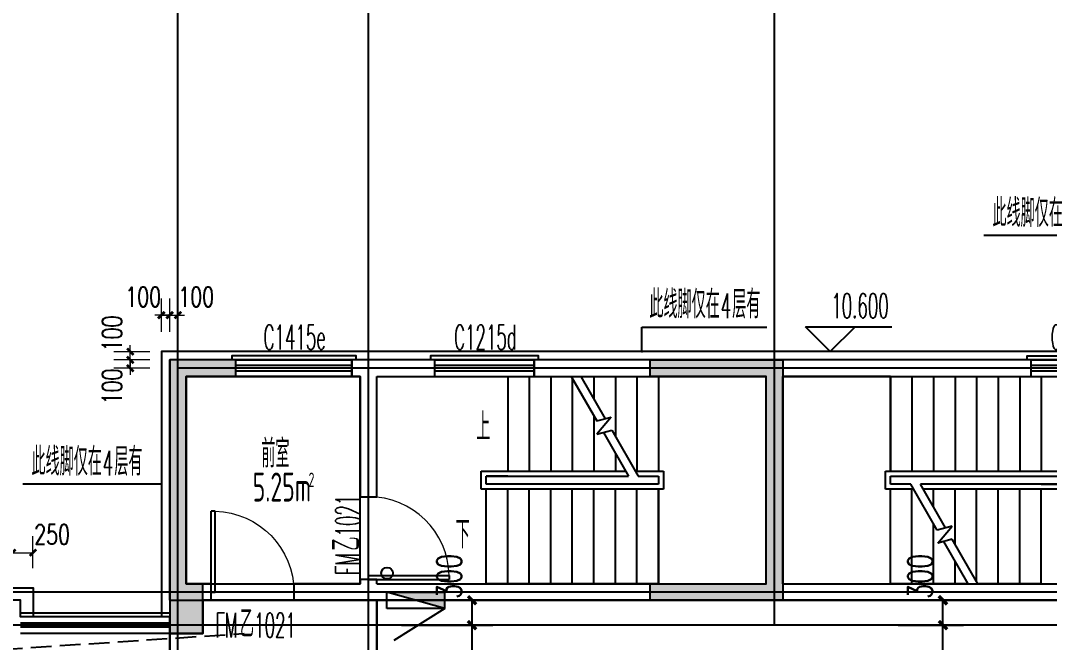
# Model space of a CAD drawing. Extents: x -59851 to 653804, y -249523 to 437614.
# Drawn here: x -21914 to -9495, y 82398 to 89900 of the extents above; entities that cross this region are included whole.
import ezdxf

# ---------------------------------------------------------------- set-up
doc = ezdxf.new("R2010")
doc.units = 0
doc.header["$LTSCALE"] = 1000
doc.header["$MEASUREMENT"] = 0
doc.linetypes.add('DASH', pattern=[0.35, 0.25, -0.1])
for name, color, linetype in [('-消防立管', 1, 'Continuous'), ('A-外装饰线脚', 7, 'Continuous'), ('A-疏散距离', 105, 'DASH'), ('A-第三道尺寸线', 105, 'Continuous'), ('A-线脚看线', 9, 'Continuous'), ('AE-FLOR', 151, 'Continuous'), ('DIM_ELEV', 3, 'Continuous'), ('DIM_LEAD', 3, 'Continuous'), ('DIM_SYMB', 3, 'Continuous'), ('DOOR_FIRE', 4, 'Continuous'), ('DOOR_FIRE_TEXT', 7, 'Continuous'), ('DOTE', 16, 'Continuous'), ('LABEL_PM', 7, 'Continuous'), ('mianji', 6, 'Continuous'), ('PUB_HATCH', 8, 'Continuous'), ('PUB_TEXT', 7, 'Continuous'), ('STAIR', 5, 'Continuous'), ('WALL', 2, 'Continuous'), ('WINDOW', 4, 'Continuous'), ('WINDOW_TEXT', 7, 'Continuous'), ('剪力墙', 6, 'Continuous'), ('栏杆', 142, 'Continuous')]:
    doc.layers.add(name, color=color, linetype=linetype)
doc.layers.add('A-area(算全面积)', color=21, linetype='Continuous', plot=False)
doc.layers.add('A-第四道尺寸线(线脚尺寸)', color=105, linetype='Continuous', lineweight=5)
doc.styles.add('_TCH_DIM', font='SIMPLEX.shx', dxfattribs={"width": 0.7, "bigfont": 'GBCBIG.shx'})
doc.styles.add('_TCH_DIM_T3', font='SIMPLEX.shx', dxfattribs={"width": 0.705882, "bigfont": 'GBCBIG.shx'})
doc.styles.add('_TCH_WINDOW', font='SIMPLEX.shx', dxfattribs={"width": 0.7, "height": 3.5, "bigfont": 'GBCBIG.shx'})
doc.styles.get("Standard").update_dxf_attribs({"font": 'gbenor.shx', "width": 0.7, "bigfont": 'gbcbig.shx'})
doc.dimstyles.new('_TCH_ARCH&&100', dxfattribs={"dimtxt": 297.5, "dimasz": 100, "dimexe": 250, "dimexo": 300, "dimgap": 100, "dimtad": 1, "dimdec": 0, "dimzin": 0, "dimdsep": 46, "dimtxsty": '_TCH_DIM_T3', "dimblk": 'ARCHTICK', "dimcen": 0.09, "dimclrt": 7, "dimazin": 2, "dimtfac": 1, "dimtdec": 0, "dimtix": 1, "dimtmove": 2, "dimatfit": 3, "dimfxl": 0, "dimtolj": 1, "dimtzin": 0, "dimarcsym": 0})
doc.dimstyles.new('_TCH_ARCH&&80', dxfattribs={"dimtxt": 238, "dimasz": 80, "dimexe": 200, "dimexo": 240, "dimgap": 80, "dimtad": 1, "dimdec": 0, "dimzin": 0, "dimdsep": 46, "dimtxsty": '_TCH_DIM_T3', "dimblk": 'ARCHTICK', "dimcen": 0.09, "dimclrt": 7, "dimazin": 2, "dimtfac": 1, "dimtdec": 0, "dimtix": 1, "dimtmove": 2, "dimatfit": 3, "dimfxl": 0, "dimtolj": 1, "dimtzin": 0, "dimarcsym": 0})

# ---------------------------------------------------------------- blocks, each defined once
blk = doc.blocks.new('fdsfdsgfdsgb')
at = {"layer": 'mianji'}
for points in [[(-172908, 155088), (-184508, 155088), (-184508, 151788), (-184108, 151788), (-184108, 152188), (-172408, 152188)], [(-196808, 150288), (-186908, 150288), (-186908, 150088), (-186508, 150088), (-186508, 148188), (-189308, 148188), (-189308, 146588), (-184508, 146588), (-184508, 151988), (-186308, 151988), (-186308, 152188), (-186908, 152188), (-186908, 151988), (-196808, 151988)]]:
    blk.add_lwpolyline(points, dxfattribs=at)
for points in [[(-184508, 151788), (-184508, 150488), (-182008, 150488), (-182008, 152188), (-184108, 152188), (-184108, 151788)], [(-182008, 152188), (-182008, 150388), (-169908, 150388), (-169908, 146588), (-174408, 146588), (-174408, 145088), (-168508, 145088), (-168508, 151788), (-172408, 151788), (-172408, 152188)]]:
    blk.add_lwpolyline(points, close=True, dxfattribs=at)
blk = doc.blocks.new('zhouxianssceng0329')
at = {"layer": 'DOTE'}
for p, q in [((-20014, 143398), (-20014, 156469)), ((-17714, 143398), (-17714, 156469)), ((-12814, 148798), (-12814, 156469)), ((5501, 151898), (-20014, 151898)), ((5501, 149198), (-22014, 149198)), ((5501, 148798), (-44989, 148798))]:
    blk.add_line(p, q, dxfattribs=at)
blk = doc.blocks.new('jgjlq030328')
at = {"layer": 'PUB_HATCH'}
for points in [[(-266435, 22212), (-266035, 22212), (-266035, 22812), (-266235, 22812), (-266235, 25312), (-265635, 25312), (-265635, 25512), (-266435, 25512), (-266435, 22612)], [(-260635, 25512), (-259035, 25512), (-259035, 22612), (-260635, 22612), (-260635, 22812), (-259235, 22812), (-259235, 25312), (-260635, 25312)]]:
    blk.add_hatch(color=256, dxfattribs=at).paths.add_polyline_path(points)
at = {"layer": '剪力墙'}
for points in [[(-266435, 22212), (-266035, 22212), (-266035, 22812), (-266235, 22812), (-266235, 25312), (-265635, 25312), (-265635, 25512), (-266435, 25512), (-266435, 22612)], [(-260635, 25512), (-259035, 25512), (-259035, 22612), (-260635, 22612), (-260635, 22812), (-259235, 22812), (-259235, 25312), (-260635, 25312)]]:
    blk.add_lwpolyline(points, close=True, dxfattribs=at)
for points in [[(-259035, 25312), (-259035, 25312)], [(-259035, 22812), (-259035, 22812)]]:
    blk.add_lwpolyline(points, dxfattribs=at)
blk = doc.blocks.new('ssxianjiao0329')
at = {"layer": 'A-线脚看线'}
for points in [[(-17864, 151998), (-17864, 152048), (-19364, 152048), (-19364, 151998)], [(-15664, 151998), (-15664, 152048), (-16964, 152048), (-16964, 151998)], [(-9764, 151998), (-9764, 152048), (-8514, 152048)], [(-21914, 148948), (-20114, 148948)]]:
    blk.add_lwpolyline(points, dxfattribs=at)
blk = doc.blocks.new('$TCHSYS$WIN2D')
for p, q in [((-0.5, 0.5), (0.5, 0.5)), ((-0.5, 0.5), (-0.5, -0.5)), ((0.5, 0.5), (0.5, -0.5)), ((0.5, 0.1667), (-0.5, 0.1667)), ((0.5, -0.1667), (-0.5, -0.1667)), ((-0.5, -0.5), (0.5, -0.5))]:
    blk.add_line(p, q)
blk = doc.blocks.new('$DorLib2D$00000001')
for p, q in [((0.45, 0.975), (0.5, 0.975)), ((0.45, 0), (0.45, 0.975)), ((0.5, 0), (0.5, 0.975)), ((0.5, 0), (0.45, 0))]:
    blk.add_line(p, q)
at = {"lineweight": 13}
blk.add_arc((0.475, 0), 0.975, 91.4693, 180, dxfattribs=at)
blk = doc.blocks.new('3-122')
at = {"layer": 'A-area(算全面积)'}
blk.add_lwpolyline([(-141672, 92398), (-141672, 90898), (-141672, 89898), (-140972, 89898), (-139572, 89898), (-139572, 92398)], close=True, dxfattribs=at)
at = {"layer": 'AE-FLOR'}
for points in [[(-141872, 89498), (-143672, 89498)], [(-141872, 89298), (-143672, 89298)]]:
    blk.add_lwpolyline(points, dxfattribs=at)
at = {"layer": 'DIM_SYMB'}
for points in [[(-138182, 90498, 0, 0, 0), (-135322, 90498, 0, 0, 0), (-135322, 91798, 0, 0, 0), (-136192, 91798, 80, 0, 0), (-136492, 91798, 0, 0, 0)], [(-137922, 91798, 0, 0, 0), (-137052, 91798, 80, 0, 0), (-136752, 91798, 0, 0, 0)], [(-130962, 91798, 0, 0, 0), (-133822, 91798, 0, 0, 0), (-133822, 90498, 0, 0, 0), (-132952, 90498, 80, 0, 0), (-132652, 90498, 0, 0, 0)], [(-131222, 90498, 0, 0, 0), (-132092, 90498, 80, 0, 0), (-132392, 90498, 0, 0, 0)]]:
    blk.add_lwpolyline(points, format="xyseb", dxfattribs=at)
at = {"layer": 'DOOR_FIRE'}
blk.add_line((-141372, 89698), (-140372, 89698), dxfattribs=at)
at = {"layer": 'STAIR'}
for p, q in [((-137792, 92398), (-137026, 92398)), ((-137792, 92398), (-137792, 91258)), ((-137532, 92398), (-137532, 91258)), ((-137272, 92398), (-137272, 91258)), ((-137026, 92398), (-136717, 91863)), ((-136911, 92398), (-135972, 92398)), ((-136911, 92398), (-136617, 91889)), ((-136752, 92398), (-136752, 92123)), ((-136492, 92398), (-136492, 91673)), ((-136232, 92398), (-136232, 91258)), ((-135972, 92398), (-135972, 91258)), ((-134672, 92398), (-135972, 92398)), ((-135972, 92398), (-135972, 91258)), ((-134672, 89898), (-134672, 92398)), ((-133172, 92398), (-134472, 92398)), ((-134472, 92398), (-134472, 89898)), ((-133172, 92398), (-131092, 92398)), ((-133172, 92398), (-133172, 91258)), ((-133172, 91258), (-133172, 92398)), ((-132912, 92398), (-132912, 91258)), ((-132652, 92398), (-132652, 91258)), ((-132392, 92398), (-132392, 91258)), ((-132132, 92398), (-132132, 91258)), ((-131872, 92398), (-131872, 91258)), ((-131612, 92398), (-131612, 91258)), ((-131352, 92398), (-131352, 91258)), ((-137012, 92374), (-137012, 91258)), ((-136752, 91923), (-136752, 91258)), ((-136717, 91863), (-136545, 91909)), ((-136545, 91909), (-136717, 91703)), ((-136717, 91703), (-136537, 91751)), ((-136637, 91724), (-136333, 91198)), ((-136537, 91751), (-136218, 91198)), ((-136492, 91473), (-136492, 91258)), ((-138112, 91038), (-138112, 91258)), ((-138112, 91258), (-136368, 91258)), ((-138052, 91098), (-138052, 91198)), ((-138052, 91198), (-136333, 91198)), ((-137792, 91198), (-138052, 91198)), ((-137792, 91198), (-136333, 91198)), ((-136252, 91258), (-135912, 91258)), ((-136218, 91198), (-135972, 91198)), ((-136218, 91198), (-135972, 91198)), ((-135972, 91198), (-135972, 91098)), ((-135972, 91198), (-135972, 91098)), ((-135912, 91258), (-135912, 91038)), ((-133232, 91038), (-133232, 91258)), ((-133232, 91258), (-131032, 91258)), ((-133172, 91198), (-131092, 91198)), ((-133172, 91098), (-133172, 91198)), ((-133172, 91198), (-131092, 91198)), ((-133172, 91098), (-133172, 91198)), ((-135912, 91038), (-138112, 91038)), ((-135972, 91098), (-138052, 91098)), ((-135972, 91098), (-138052, 91098)), ((-138052, 89898), (-138052, 91038)), ((-137792, 89898), (-137792, 91038)), ((-137532, 89898), (-137532, 91038)), ((-137272, 89898), (-137272, 91038)), ((-137012, 89898), (-137012, 91038)), ((-136752, 89898), (-136752, 91038)), ((-136492, 89898), (-136492, 91038)), ((-136232, 89898), (-136232, 91038)), ((-135972, 89898), (-135972, 91038)), ((-135972, 91038), (-135972, 89898)), ((-132892, 91038), (-133232, 91038)), ((-132926, 91098), (-133172, 91098)), ((-132926, 91098), (-133172, 91098)), ((-133172, 89898), (-133172, 91038)), ((-133172, 89898), (-133172, 91038)), ((-132607, 90545), (-132926, 91098)), ((-132912, 89898), (-132912, 91038)), ((-131352, 91098), (-132811, 91098)), ((-132507, 90572), (-132811, 91098)), ((-131092, 91098), (-132811, 91098)), ((-131032, 91038), (-132776, 91038)), ((-132652, 90823), (-132652, 91038)), ((-132392, 90373), (-132392, 91038)), ((-132132, 89923), (-132132, 91038)), ((-131872, 89898), (-131872, 91038)), ((-131612, 89898), (-131612, 91038)), ((-131352, 91098), (-131092, 91098)), ((-131352, 89898), (-131352, 91038)), ((-132652, 89898), (-132652, 90623)), ((-132427, 90594), (-132607, 90545)), ((-132599, 90388), (-132427, 90594)), ((-132427, 90434), (-132599, 90388)), ((-132118, 89898), (-132427, 90434)), ((-132233, 89898), (-132527, 90407)), ((-132392, 89898), (-132392, 90173)), ((-135972, 89898), (-138052, 89898)), ((-135972, 89898), (-134672, 89898)), ((-134472, 89898), (-133172, 89898)), ((-132233, 89898), (-133172, 89898)), ((-131352, 89898), (-132118, 89898))]:
    blk.add_line(p, q, dxfattribs=at)
at = {"layer": 'WALL'}
for p, q in [((-141072, 92598), (-141872, 92598)), ((-141872, 89698), (-141872, 92598)), ((-141072, 92398), (-141072, 92598)), ((-139472, 92598), (-139672, 92598)), ((-139672, 92598), (-139672, 92398)), ((-138672, 92598), (-139472, 92598)), ((-138672, 92398), (-138672, 92598)), ((-134572, 92598), (-137472, 92598)), ((-137472, 92598), (-137472, 92398)), ((-131472, 92598), (-134572, 92598)), ((-131472, 92398), (-131472, 92598)), ((-141672, 92398), (-141072, 92398)), ((-141672, 89898), (-141672, 92398)), ((-139672, 92398), (-139572, 92398)), ((-139572, 92398), (-139572, 90948)), ((-139372, 92398), (-138672, 92398)), ((-139372, 90948), (-139372, 92398)), ((-137472, 92398), (-134672, 92398)), ((-134672, 89898), (-134672, 92398)), ((-134472, 89898), (-134472, 92398)), ((-134472, 92398), (-131472, 92398)), ((-139572, 90948), (-139372, 90948)), ((-139372, 89948), (-139572, 89948)), ((-139572, 89948), (-139572, 89898)), ((-139372, 89898), (-139372, 89948)), ((-141372, 89898), (-141672, 89898)), ((-141372, 89698), (-141372, 89898)), ((-139572, 89898), (-140372, 89898)), ((-140372, 89898), (-140372, 89698)), ((-139372, 89898), (-134672, 89898)), ((-134472, 89898), (-129772, 89898)), ((-141872, 89698), (-141372, 89698)), ((-140372, 89698), (-139472, 89698)), ((-139472, 89698), (-134572, 89698)), ((-134572, 89698), (-129772, 89698))]:
    blk.add_line(p, q, dxfattribs=at)
at = {"layer": '栏杆'}
for points in [[(-141872, 89423), (-143672, 89423)], [(-141872, 89373), (-143672, 89373)]]:
    blk.add_lwpolyline(points, dxfattribs=at)
at = {"layer": 'DOOR_FIRE', "xscale": 1000, "yscale": 1000, "zscale": 200, "rotation": 270}
blk.add_blockref('$DorLib2D$00000001', (-139472, 90448), dxfattribs=at)
at = {"layer": 'DOOR_FIRE', "xscale": -1000, "yscale": 1000, "zscale": 200}
blk.add_blockref('$DorLib2D$00000001', (-140872, 89798), dxfattribs=at)
at = {"layer": 'WINDOW'}
ref = blk.add_blockref('$TCHSYS$WIN2D', (-140372, 92498), dxfattribs=dict(at, xscale=-1400, yscale=200, zscale=1400, rotation=180))
ref.add_attrib('A', 'C1415e', (-140739, 92724), dxfattribs={"layer": 'WINDOW_TEXT', "height": 297.5, "style": '_TCH_WINDOW', "width": 0.494118})
ref = blk.add_blockref('$TCHSYS$WIN2D', (-138072, 92498), dxfattribs=dict(at, xscale=-1200, yscale=200, zscale=1200, rotation=180))
ref.add_attrib('A', 'C1215d', (-138439, 92724), dxfattribs={"layer": 'WINDOW_TEXT', "height": 297.5, "style": '_TCH_WINDOW', "width": 0.494118})
ref = blk.add_blockref('$TCHSYS$WIN2D', (-130872, 92498), dxfattribs=dict(at, xscale=-1200, yscale=200, zscale=1200, rotation=180))
ref.add_attrib('A', 'C1215d', (-131239, 92724), dxfattribs={"layer": 'WINDOW_TEXT', "height": 297.5, "style": '_TCH_WINDOW', "width": 0.494118})
at = {"layer": 'DOOR_FIRE_TEXT', "style": '_TCH_WINDOW'}
for s, height, width, p in [('1021', 297.5, 0.494118, (-139572, 90468)), ('乙', 338, 0.7, (-139572, 90296)), ('FM', 297.5, 0.494118, (-139572, 90002))]:
    blk.add_text(s, height=height, rotation=90, dxfattribs=dict(at, width=width)).set_placement(p)
for s, height, width, p in [('FM', 297.5, 0.494118, (-141319, 89248)), ('乙', 338, 0.7, (-141025, 89248)), ('1021', 297.5, 0.494118, (-140852, 89248))]:
    blk.add_text(s, height=height, dxfattribs=dict(at, width=width)).set_placement(p)
at = {"layer": 'PUB_TEXT', "style": '_TCH_DIM', "width": 0.7}
for s, p in [('上', (-138173, 91623)), ('下', (-138420, 90323))]:
    blk.add_text(s, height=338, dxfattribs=at).set_placement(p)
at = {"layer": 'PUB_TEXT', "width": 0.7}
for s, height, p in [('前室', 337.6, (-140766, 91300)), ('5.25m', 350, (-140870, 90890)), ('2', 175, (-140196, 91065))]:
    blk.add_text(s, height=height, dxfattribs=at).set_placement(p)
blk = doc.blocks.new('_ArchTick')
at = {"color": 0, "linetype": 'ByBlock', "const_width": 0.4}
blk.add_lwpolyline([(-0.5, -0.5), (0.5, 0.5)], dxfattribs=at)
blk = doc.blocks.new('*D420')
at = {"layer": 'A-第四道尺寸线(线脚尺寸)', "color": 0, "lineweight": -2, "transparency": 16777216}
for p, q in [((-20589, 92598), (-20589, 92678)), ((-20354, 92598), (-20789, 92598)), ((-20589, 92498), (-20589, 92598)), ((-20354, 92498), (-20789, 92498)), ((-20589, 92498), (-20589, 92418))]:
    blk.add_line(p, q, dxfattribs=at)
at = {"layer": 'Defpoints', "color": 0, "transparency": 16777216}
for p in [(-20589, 92598), (-20114, 92598), (-20114, 92498)]:
    blk.add_point(p, dxfattribs=at)
at = {"layer": 'A-第四道尺寸线(线脚尺寸)', "color": 0, "lineweight": -2, "transparency": 16777216, "xscale": 80, "yscale": 80, "zscale": 80}
for p, rotation in [((-20589, 92598), 270), ((-20589, 92498), 90)]:
    blk.add_blockref('_ArchTick', p, dxfattribs=dict(at, rotation=rotation))
at = {"layer": 'A-第四道尺寸线(线脚尺寸)', "color": 7, "transparency": 16777216, "insert": (-20809, 92278), "char_height": 238, "attachment_point": 5, "rotation": 90, "style": '_TCH_DIM_T3'}
blk.add_mtext('\\A1;100', dxfattribs=at)
blk = doc.blocks.new('*D421')
at = {"layer": 'A-第四道尺寸线(线脚尺寸)', "color": 0, "lineweight": -2, "transparency": 16777216}
for p, q in [((-20589, 92698), (-20589, 92778)), ((-20354, 92698), (-20789, 92698)), ((-20589, 92598), (-20589, 92698)), ((-20354, 92598), (-20789, 92598)), ((-20589, 92598), (-20589, 92518))]:
    blk.add_line(p, q, dxfattribs=at)
at = {"layer": 'Defpoints', "color": 0, "transparency": 16777216}
for p in [(-20589, 92698), (-20114, 92698), (-20114, 92598)]:
    blk.add_point(p, dxfattribs=at)
at = {"layer": 'A-第四道尺寸线(线脚尺寸)', "color": 0, "lineweight": -2, "transparency": 16777216, "xscale": 80, "yscale": 80, "zscale": 80}
for p, rotation in [((-20589, 92698), 270), ((-20589, 92598), 90)]:
    blk.add_blockref('_ArchTick', p, dxfattribs=dict(at, rotation=rotation))
at = {"layer": 'A-第四道尺寸线(线脚尺寸)', "color": 7, "transparency": 16777216, "insert": (-20809, 92918), "char_height": 238, "attachment_point": 5, "rotation": 90, "style": '_TCH_DIM_T3'}
blk.add_mtext('\\A1;100', dxfattribs=at)
blk = doc.blocks.new('*D422')
at = {"layer": 'A-第四道尺寸线(线脚尺寸)', "color": 0, "lineweight": -2, "transparency": 16777216}
for p, q in [((-20214, 92938), (-20214, 93339)), ((-20114, 92938), (-20114, 93339)), ((-20214, 93139), (-20294, 93139)), ((-20214, 93139), (-20114, 93139)), ((-20114, 93139), (-20034, 93139))]:
    blk.add_line(p, q, dxfattribs=at)
at = {"layer": 'Defpoints', "color": 0, "transparency": 16777216}
for p in [(-20114, 93139), (-20214, 92698), (-20114, 92698)]:
    blk.add_point(p, dxfattribs=at)
at = {"layer": 'A-第四道尺寸线(线脚尺寸)', "color": 0, "lineweight": -2, "transparency": 16777216, "xscale": 80, "yscale": 80, "zscale": 80}
blk.add_blockref('_ArchTick', (-20214, 93139), dxfattribs=at)
at = {"layer": 'A-第四道尺寸线(线脚尺寸)', "color": 0, "lineweight": -2, "transparency": 16777216, "xscale": 80, "yscale": 80, "zscale": 80, "rotation": 180}
blk.add_blockref('_ArchTick', (-20114, 93139), dxfattribs=at)
at = {"layer": 'A-第四道尺寸线(线脚尺寸)', "color": 7, "transparency": 16777216, "insert": (-20434, 93359), "char_height": 238, "attachment_point": 5, "style": '_TCH_DIM_T3'}
blk.add_mtext('\\A1;100', dxfattribs=at)
blk = doc.blocks.new('*D423')
at = {"layer": 'A-第四道尺寸线(线脚尺寸)', "color": 0, "lineweight": -2, "transparency": 16777216}
for p, q in [((-20114, 92938), (-20114, 93339)), ((-20014, 92938), (-20014, 93339)), ((-20114, 93139), (-20194, 93139)), ((-20114, 93139), (-20014, 93139)), ((-20014, 93139), (-19934, 93139))]:
    blk.add_line(p, q, dxfattribs=at)
at = {"layer": 'Defpoints', "color": 0, "transparency": 16777216}
for p in [(-20014, 93139), (-20114, 92698), (-20014, 92698)]:
    blk.add_point(p, dxfattribs=at)
at = {"layer": 'A-第四道尺寸线(线脚尺寸)', "color": 0, "lineweight": -2, "transparency": 16777216, "xscale": 80, "yscale": 80, "zscale": 80}
blk.add_blockref('_ArchTick', (-20114, 93139), dxfattribs=at)
at = {"layer": 'A-第四道尺寸线(线脚尺寸)', "color": 0, "lineweight": -2, "transparency": 16777216, "xscale": 80, "yscale": 80, "zscale": 80, "rotation": 180}
blk.add_blockref('_ArchTick', (-20014, 93139), dxfattribs=at)
at = {"layer": 'A-第四道尺寸线(线脚尺寸)', "color": 7, "transparency": 16777216, "insert": (-19794, 93359), "char_height": 238, "attachment_point": 5, "style": '_TCH_DIM_T3'}
blk.add_mtext('\\A1;100', dxfattribs=at)
blk = doc.blocks.new('*D430')
at = {"layer": 'A-第四道尺寸线(线脚尺寸)', "color": 0, "lineweight": -2, "transparency": 16777216}
for p, q in [((-22014, 90088), (-22014, 90473)), ((-21764, 90088), (-21764, 90473)), ((-22014, 90273), (-21764, 90273))]:
    blk.add_line(p, q, dxfattribs=at)
at = {"layer": 'Defpoints', "color": 0, "transparency": 16777216}
for p in [(-21764, 90273), (-22014, 89848), (-21764, 89848)]:
    blk.add_point(p, dxfattribs=at)
at = {"layer": 'A-第四道尺寸线(线脚尺寸)', "color": 0, "lineweight": -2, "transparency": 16777216, "xscale": 80, "yscale": 80, "zscale": 80, "rotation": 180}
blk.add_blockref('_ArchTick', (-22014, 90273), dxfattribs=at)
at = {"layer": 'A-第四道尺寸线(线脚尺寸)', "color": 0, "lineweight": -2, "transparency": 16777216, "xscale": 80, "yscale": 80, "zscale": 80}
blk.add_blockref('_ArchTick', (-21764, 90273), dxfattribs=at)
at = {"layer": 'A-第四道尺寸线(线脚尺寸)', "color": 7, "transparency": 16777216, "insert": (-21533, 90493), "char_height": 238, "attachment_point": 5, "style": '_TCH_DIM_T3'}
blk.add_mtext('\\A1;250', dxfattribs=at)
blk = doc.blocks.new('XHS1')
at = {"layer": '-消防立管'}
blk.add_hatch(color=253, dxfattribs=at).paths.add_polyline_path([(918395, -437307), (918595, -438007), (918595, -437307)])
for p, q in [((918395, -437307), (918595, -438007)), ((918395, -437307), (918395, -438007)), ((918395, -437307), (918595, -437307)), ((918595, -438007), (918595, -437307)), ((918395, -438007), (918595, -438007))]:
    blk.add_line(p, q, dxfattribs=at)
at = {"ltscale": 0.5}
blk.add_line((918395, -437307), (918009, -437922), dxfattribs=at)
blk = doc.blocks.new('2cengxiaohoushuan0429')
at = {"layer": '-消防立管'}
blk.add_circle((88752, 135494), 70, dxfattribs=at)
at = {"layer": '-消防立管', "xscale": -1, "rotation": 270}
blk.add_blockref('XHS1', (526757, -783329), dxfattribs=at)
blk = doc.blocks.new('*D2134')
at = {"layer": 'A-第三道尺寸线', "color": 0, "lineweight": -2, "transparency": 16777216}
for p, q in [((-17314, 82906), (-16214, 82906)), ((-16464, 82606), (-16464, 82906)), ((-17314, 82606), (-16214, 82606))]:
    blk.add_line(p, q, dxfattribs=at)
at = {"layer": 'Defpoints', "color": 0, "transparency": 16777216}
for p in [(-17614, 82906), (-16464, 82906), (-17614, 82606)]:
    blk.add_point(p, dxfattribs=at)
at = {"layer": 'A-第三道尺寸线', "color": 0, "lineweight": -2, "transparency": 16777216, "xscale": 100, "yscale": 100, "zscale": 100}
for p, rotation in [((-16464, 82906), 90), ((-16464, 82606), 270)]:
    blk.add_blockref('_ArchTick', p, dxfattribs=dict(at, rotation=rotation))
at = {"layer": 'A-第三道尺寸线', "color": 7, "transparency": 16777216, "insert": (-16739, 83195), "char_height": 297.5, "attachment_point": 5, "rotation": 90, "style": '_TCH_DIM_T3'}
blk.add_mtext('\\A1;300', dxfattribs=at)
blk = doc.blocks.new('*D2135')
at = {"layer": 'A-第三道尺寸线', "color": 0, "lineweight": -2, "transparency": 16777216}
for p, q in [((-17314, 82606), (-16214, 82606)), ((-16464, 81206), (-16464, 82606)), ((-17314, 81206), (-16214, 81206))]:
    blk.add_line(p, q, dxfattribs=at)
at = {"layer": 'Defpoints', "color": 0, "transparency": 16777216}
for p in [(-17614, 82606), (-16464, 82606), (-17614, 81206)]:
    blk.add_point(p, dxfattribs=at)
at = {"layer": 'A-第三道尺寸线', "color": 0, "lineweight": -2, "transparency": 16777216, "xscale": 100, "yscale": 100, "zscale": 100}
for p, rotation in [((-16464, 82606), 90), ((-16464, 81206), 270)]:
    blk.add_blockref('_ArchTick', p, dxfattribs=dict(at, rotation=rotation))
at = {"layer": 'A-第三道尺寸线', "color": 7, "transparency": 16777216, "insert": (-16713, 81906), "char_height": 297.5, "attachment_point": 5, "rotation": 90, "style": '_TCH_DIM_T3'}
blk.add_mtext('\\A1;1400', dxfattribs=at)
blk = doc.blocks.new('*D2894')
at = {"layer": 'A-第三道尺寸线', "color": 0, "lineweight": -2, "transparency": 16777216}
for p, q in [((-11322, 82906), (-10530, 82906)), ((-10780, 82606), (-10780, 82906)), ((-11322, 82606), (-10530, 82606))]:
    blk.add_line(p, q, dxfattribs=at)
at = {"layer": 'Defpoints', "color": 0, "transparency": 16777216}
for p in [(-11622, 82906), (-10780, 82906), (-11622, 82606)]:
    blk.add_point(p, dxfattribs=at)
at = {"layer": 'A-第三道尺寸线', "color": 0, "lineweight": -2, "transparency": 16777216, "xscale": 100, "yscale": 100, "zscale": 100}
for p, rotation in [((-10780, 82906), 90), ((-10780, 82606), 270)]:
    blk.add_blockref('_ArchTick', p, dxfattribs=dict(at, rotation=rotation))
at = {"layer": 'A-第三道尺寸线', "color": 7, "transparency": 16777216, "insert": (-11055, 83195), "char_height": 297.5, "attachment_point": 5, "rotation": 90, "style": '_TCH_DIM_T3'}
blk.add_mtext('\\A1;300', dxfattribs=at)
blk = doc.blocks.new('*D2895')
at = {"layer": 'A-第三道尺寸线', "color": 0, "lineweight": -2, "transparency": 16777216}
for p, q in [((-11322, 82606), (-10530, 82606)), ((-10780, 81206), (-10780, 82606)), ((-11322, 81206), (-10530, 81206))]:
    blk.add_line(p, q, dxfattribs=at)
at = {"layer": 'Defpoints', "color": 0, "transparency": 16777216}
for p in [(-11622, 82606), (-10780, 82606), (-11622, 81206)]:
    blk.add_point(p, dxfattribs=at)
at = {"layer": 'A-第三道尺寸线', "color": 0, "lineweight": -2, "transparency": 16777216, "xscale": 100, "yscale": 100, "zscale": 100}
for p, rotation in [((-10780, 82606), 90), ((-10780, 81206), 270)]:
    blk.add_blockref('_ArchTick', p, dxfattribs=dict(at, rotation=rotation))
at = {"layer": 'A-第三道尺寸线', "color": 7, "transparency": 16777216, "insert": (-11029, 81906), "char_height": 297.5, "attachment_point": 5, "rotation": 90, "style": '_TCH_DIM_T3'}
blk.add_mtext('\\A1;1400', dxfattribs=at)
blk = doc.blocks.new('34cengxianjiao0427')
at = {"layer": 'A-第四道尺寸线(线脚尺寸)'}
for base, p1, p2, angle, picture, middle in [((-20113.7, 93138.6), (-20213.7, 92698.2), (-20113.7, 92698.2), 0, '*D422', (-20433.7, 93358.6)), ((-20013.7, 93138.6), (-20113.7, 92698.2), (-20013.7, 92698.2), 0, '*D423', (-19793.7, 93358.6)), ((-20589.3, 92698.2), (-20113.7, 92598.2), (-20113.7, 92698.2), 90, '*D421', (-20809.3, 92918.2)), ((-20589.3, 92598.2), (-20113.7, 92498.2), (-20113.7, 92598.2), 90, '*D420', (-20809.3, 92278.2)), ((-21763.7, 90272.7), (-22013.7, 89848.2), (-21763.7, 89848.2), 360, '*D430', (-21532.5, 90492.7))]:
    dim = blk.add_linear_dim(base=base, p1=p1, p2=p2, angle=angle, dimstyle='_TCH_ARCH&&80', dxfattribs=at)
    dim.commit()
    dim.dimension.update_dxf_attribs({"geometry": picture, "text_midpoint": middle, "dimtype": 129})

msp = doc.modelspace()

# ---------------------------------------------------------------- linework, layer by layer
msp.add_lwpolyline([(-3063.7, 66505.7), (1086.3, 66505.7), (1086.3, 66605.7), (4086.3, 66605.7), (4086.3, 67205.7), (4786.3, 67205.7), (4786.3, 73905.7), (4086.3, 73905.7), (4086.3, 77205.7), (-113.7, 77205.7), (-113.7, 77905.7), (2786.3, 77905.7), (2786.3, 81405.7), (2386.3, 81405.7), (2386.3, 87805.7), (1686.3, 87805.7), (1686.3, 88705.7), (-8613.7, 88705.7), (-8613.7, 85905.7), (-20213.7, 85905.7), (-20213.7, 82705.7)])
at = {"layer": 'A-外装饰线脚'}
msp.add_lwpolyline([(-33163.7, 82705.7), (-33163.7, 83055.7), (-21763.7, 83055.7), (-21763.7, 82705.7)], dxfattribs=at)
at = {"layer": 'A-疏散距离'}
msp.add_lwpolyline([(-38913.7, 75905.7), (-37505.1, 81297), (-19213.7, 82505.7)], dxfattribs=at)
at = {"layer": 'DIM_ELEV'}
for p, q in [((-12140.6, 85905.7), (-12440.6, 86205.7)), ((-12440.6, 86205.7), (-11397.9, 86205.7)), ((-12140.6, 85905.7), (-11840.6, 86205.7))]:
    msp.add_line(p, q, dxfattribs=at)
at = {"layer": 'DIM_LEAD'}
for p, q in [((-8779.5, 87305.7), (-10287.3, 87305.7)), ((-14413.7, 85905.7), (-14413.7, 86203.1)), ((-14413.7, 86203.1), (-12905.9, 86203.1)), ((-20379.5, 84305.7), (-21887.3, 84305.7)), ((-20213.7, 84305.7), (-20379.5, 84305.7))]:
    msp.add_line(p, q, dxfattribs=at)
at = {"layer": 'DIM_LEAD', "const_width": 13.3}
for points in [[(-14413.7, 85899.1, 1), (-14413.7, 85912.4, 1)], [(-20207, 84305.7, 1), (-20220.4, 84305.7, 1)]]:
    msp.add_lwpolyline(points, format="xyb", close=True, dxfattribs=at)
at = {"layer": 'DIM_SYMB'}
msp.add_lwpolyline([(-17537.9, 82428.1, 0, 0, 0), (-17537.9, 81933.2, 80, 0, 0), (-17537.9, 81633.2, 0, 0, 0)], format="xyseb", dxfattribs=at)

# ---------------------------------------------------------------- block references
for name, p in [('zhouxianssceng0329', (0, -66192.5)), ('ssxianjiao0329', (0, -66192.5)), ('fdsfdsgfdsgb', (164394.5, -69282.6)), ('2cengxiaohoushuan0429', (-106241.6, -52260.5))]:
    msp.add_blockref(name, p)
at = {"layer": 'A-第四道尺寸线(线脚尺寸)'}
msp.add_blockref('34cengxianjiao0427', (0, -6792.5), dxfattribs=at)
at = {"layer": 'LABEL_PM'}
msp.add_blockref('3-122', (121758.3, -6792.5), dxfattribs=at)
at = {"layer": '剪力墙'}
msp.add_blockref('jgjlq030328', (246321.3, 60293.8), dxfattribs=at)

# ---------------------------------------------------------------- texts
at = {"layer": 'PUB_TEXT', "style": '_TCH_DIM'}
for s, height, width, p in [('此线脚仅在', 337.59, 0.7, (-10182.3, 87410.7)), ('此线脚仅在', 337.59, 0.7, (-14323.8, 86308.1)), ('4', 297.5, 0.494118, (-13463.7, 86308.1)), ('层有', 337.59, 0.7, (-13323.7, 86308.1)), ('10.600', 297.5, 0.494118, (-12127.9, 86310.7)), ('此线脚仅在', 337.59, 0.7, (-21782.3, 84410.7)), ('4', 297.5, 0.494118, (-20922.2, 84410.7)), ('层有', 337.59, 0.7, (-20782.2, 84410.7))]:
    msp.add_text(s, height=height, dxfattribs=dict(at, width=width)).set_placement(p)

# ---------------------------------------------------------------- dimensions: what is measured, and where the dimension line sits
at = {"layer": 'A-第三道尺寸线'}
for base, p1, p2, picture, middle in [((-16464, 82905.7), (-17613.7, 82605.7), (-17613.7, 82905.7), '*D2134', (-16739, 83194.7)), ((-10779.9, 82905.7), (-11622.2, 82605.7), (-11622.2, 82905.7), '*D2894', (-11054.9, 83194.7))]:
    dim = msp.add_linear_dim(base=base, p1=p1, p2=p2, angle=90, dimstyle='_TCH_ARCH&&100', dxfattribs=at)
    dim.commit()
    dim.dimension.update_dxf_attribs({"geometry": picture, "text_midpoint": middle, "dimtype": 161})
for p1, p2, distance, picture, middle in [((-17613.7, 81205.7), (-17613.7, 82605.7), -1149.8, '*D2135', (-16712.7, 81905.7)), ((-11622.2, 81205.7), (-11622.2, 82605.7), -842.4, '*D2895', (-11028.6, 81905.7))]:
    dim = msp.add_aligned_dim(p1=p1, p2=p2, distance=distance, dimstyle='_TCH_ARCH&&100', dxfattribs=at)
    dim.commit()
    dim.dimension.update_dxf_attribs({"geometry": picture, "text_midpoint": middle})

doc.saveas('drawing.dxf')
